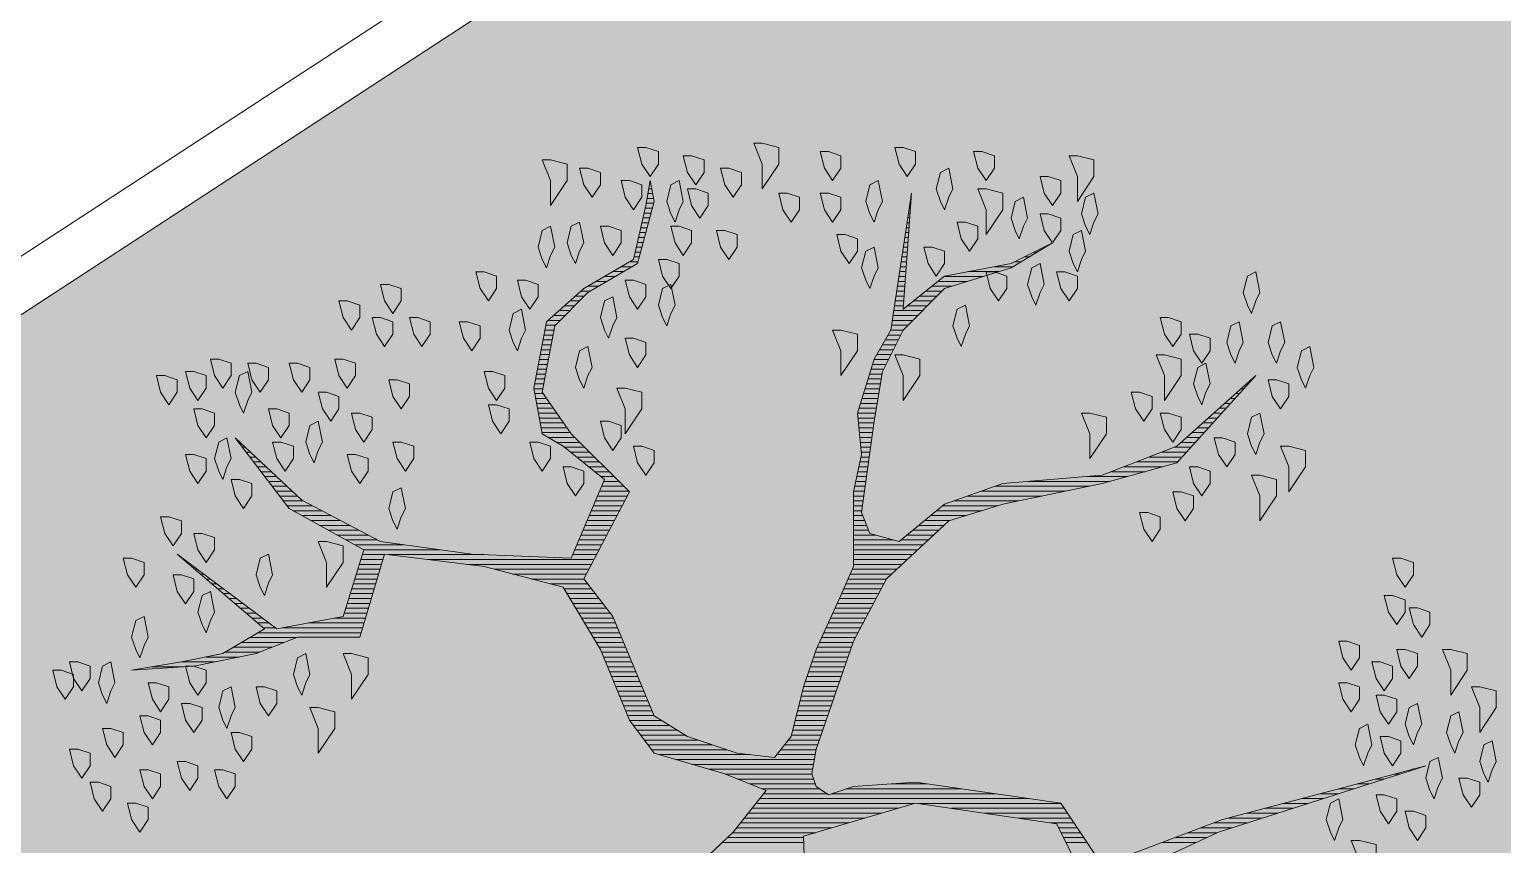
# Model space of a CAD drawing. Header units: metres. Extents: x 12093 to 20303, y 514 to 1412.
# Drawn here: x 19819.42 to 19823.945, y 678.136 to 680.639 of the extents above; entities that cross this region are included whole.
import ezdxf

# ---------------------------------------------------------------- set-up
doc = ezdxf.new("R2010")
doc.units = ezdxf.units.M
doc.layers.get('0').update_dxf_attribs({"lineweight": 13})
for name, color, linetype, lineweight in [('0-JARDI', 72, 'Continuous', 13), ('ARBOLES', 52, 'Continuous', 13), ('grass', 64, 'Continuous', 13), ('MANZANAS-ORIGINALES', 147, 'Continuous', 9), ('text.-piso', 35, 'Continuous', 5)]:
    doc.layers.add(name, color=color, linetype=linetype, lineweight=lineweight)

# ---------------------------------------------------------------- blocks, each defined once
blk = doc.blocks.new('*X7')
at = {"color": 0}
for p, q in [((16.8565, 16.58), (16.9159, 16.58)), ((16.8781, 16.59), (16.9423, 16.59)), ((16.8996, 16.6), (16.9686, 16.6)), ((17.1231, 16.6), (17.1663, 16.6)), ((17.1297, 16.59), (17.1713, 16.59)), ((17.1364, 16.58), (17.1763, 16.58)), ((17.6798, 16.58), (17.8501, 16.58)), ((17.7037, 16.6), (17.8712, 16.6)), ((17.7041, 16.59), (17.8606, 16.59)), ((16.764, 16.55), (16.8332, 16.55)), ((16.7953, 16.56), (16.8632, 16.56)), ((16.8265, 16.57), (16.8895, 16.57)), ((17.1431, 16.57), (17.1813, 16.57)), ((17.1497, 16.56), (17.1971, 16.56)), ((17.1564, 16.55), (17.2651, 16.55)), ((17.5785, 16.55), (17.8258, 16.55)), ((17.6123, 16.56), (17.8338, 16.56)), ((17.646, 16.57), (17.8418, 16.57)), ((16.6703, 16.52), (16.7201, 16.52)), ((16.7015, 16.53), (16.7578, 16.53)), ((16.7328, 16.54), (16.7955, 16.54)), ((17.163, 16.54), (17.3331, 16.54)), ((17.1697, 16.53), (17.401, 16.53)), ((17.1764, 16.52), (17.469, 16.52)), ((17.4773, 16.52), (17.8018, 16.52)), ((17.511, 16.53), (17.8098, 16.53)), ((17.5448, 16.54), (17.8178, 16.54)), ((16.5765, 16.49), (16.607, 16.49)), ((16.6078, 16.5), (16.6447, 16.5)), ((16.639, 16.51), (16.6824, 16.51)), ((17.2412, 16.51), (17.7938, 16.51)), ((17.3112, 16.5), (17.6466, 16.5)), ((17.3812, 16.49), (17.6166, 16.49)), ((17.6564, 16.5), (17.7858, 16.5)), ((17.6714, 16.49), (17.7899, 16.49)), ((16.4828, 16.46), (16.494, 16.46)), ((16.514, 16.47), (16.5317, 16.47)), ((16.5453, 16.48), (16.5693, 16.48)), ((17.4512, 16.48), (17.5245, 16.48)), ((17.6804, 16.48), (17.8149, 16.48)), ((17.6837, 16.47), (17.8399, 16.47)), ((17.687, 16.46), (17.8649, 16.46)), ((16.4515, 16.45), (16.4563, 16.45)), ((17.6822, 16.43), (17.9666, 16.43)), ((17.6839, 16.44), (17.9326, 16.44)), ((17.6855, 16.45), (17.8986, 16.45)), ((17.6757, 16.4), (17.7432, 16.4)), ((17.6789, 16.41), (17.7512, 16.41)), ((17.6805, 16.42), (17.7592, 16.42)), ((17.8145, 16.42), (18.0006, 16.42)), ((17.8617, 16.41), (18.0157, 16.41)), ((17.8916, 16.4), (18.0232, 16.4)), ((17.6653, 16.37), (17.7264, 16.37)), ((17.6687, 16.38), (17.7289, 16.38)), ((17.6722, 16.39), (17.7352, 16.39)), ((17.9216, 16.39), (18.0307, 16.39)), ((17.9473, 16.38), (18.0382, 16.38)), ((17.9633, 16.37), (18.0457, 16.37)), ((17.6549, 16.34), (17.7189, 16.34)), ((17.6584, 16.35), (17.7214, 16.35)), ((17.6618, 16.36), (17.7239, 16.36)), ((17.9793, 16.36), (18.0532, 16.36)), ((17.9953, 16.35), (18.0607, 16.35)), ((18.0106, 16.34), (18.0651, 16.34)), ((17.6445, 16.31), (17.7114, 16.31)), ((17.648, 16.32), (17.7139, 16.32)), ((17.6514, 16.33), (17.7164, 16.33)), ((18.0147, 16.33), (18.0692, 16.33)), ((18.0189, 16.32), (18.0733, 16.32)), ((18.0231, 16.31), (18.0774, 16.31)), ((17.6341, 16.28), (17.7038, 16.28)), ((17.6376, 16.29), (17.7064, 16.29)), ((17.6411, 16.3), (17.7089, 16.3)), ((18.0272, 16.3), (18.0816, 16.3)), ((18.0314, 16.29), (18.0857, 16.29)), ((18.0356, 16.28), (18.0898, 16.28)), ((17.6237, 16.25), (17.6938, 16.25)), ((17.6272, 16.26), (17.6971, 16.26)), ((17.6307, 16.27), (17.7005, 16.27)), ((18.0397, 16.27), (18.0939, 16.27)), ((18.0439, 16.26), (18.098, 16.26)), ((18.0481, 16.25), (18.1021, 16.25)), ((17.6134, 16.22), (17.6838, 16.22)), ((17.6168, 16.23), (17.6871, 16.23)), ((17.6203, 16.24), (17.6905, 16.24)), ((18.0522, 16.24), (18.1063, 16.24)), ((18.0564, 16.23), (18.1104, 16.23)), ((18.0606, 16.22), (18.1145, 16.22)), ((18.8615, 16.22), (18.9295, 16.22)), ((18.9115, 16.23), (18.9795, 16.23)), ((18.9759, 16.24), (19.0395, 16.24)), ((17.603, 16.19), (17.6719, 16.19)), ((17.6064, 16.2), (17.6766, 16.2)), ((17.6099, 16.21), (17.6805, 16.21)), ((18.0647, 16.21), (18.1186, 16.21)), ((18.0689, 16.2), (18.1236, 16.2)), ((18.0731, 16.19), (18.1296, 16.19)), ((18.7691, 16.19), (18.8563, 16.19)), ((18.7941, 16.2), (18.873, 16.2)), ((18.8191, 16.21), (18.8896, 16.21)), ((17.5874, 16.16), (17.6581, 16.16)), ((17.5928, 16.17), (17.6627, 16.17)), ((17.5981, 16.18), (17.6673, 16.18)), ((18.0772, 16.18), (18.1356, 16.18)), ((18.0814, 16.17), (18.1416, 16.17)), ((18.0856, 16.16), (18.1476, 16.16)), ((18.6084, 16.16), (18.7734, 16.16)), ((18.6114, 16.17), (18.823, 16.17)), ((18.7441, 16.18), (18.8396, 16.18)), ((18.7869, 16.16), (18.812, 16.16)), ((17.5714, 16.13), (17.6443, 16.13)), ((17.5768, 16.14), (17.6489, 16.14)), ((17.5821, 16.15), (17.6535, 16.15)), ((18.0897, 16.15), (18.1536, 16.15)), ((18.0939, 16.14), (18.1596, 16.14)), ((18.1004, 16.13), (18.1656, 16.13)), ((18.5994, 16.13), (18.6461, 16.13)), ((18.6024, 16.14), (18.6667, 16.14)), ((18.6054, 16.15), (18.7201, 16.15)), ((18.8002, 16.15), (18.8237, 16.15)), ((18.8135, 16.14), (18.8354, 16.14)), ((18.8269, 16.13), (18.847, 16.13)), ((17.5554, 16.1), (17.6304, 16.1)), ((17.5608, 16.11), (17.635, 16.11)), ((17.5661, 16.12), (17.6396, 16.12)), ((18.1082, 16.12), (18.1716, 16.12)), ((18.116, 16.11), (18.1776, 16.11)), ((18.1237, 16.1), (18.1836, 16.1)), ((18.5904, 16.1), (18.6367, 16.1)), ((18.5934, 16.11), (18.6398, 16.11)), ((18.5964, 16.12), (18.6429, 16.12)), ((18.8402, 16.12), (18.8587, 16.12)), ((18.8535, 16.11), (18.8704, 16.11)), ((18.8669, 16.1), (18.882, 16.1)), ((17.5394, 16.07), (17.6174, 16.07)), ((17.5448, 16.08), (17.6216, 16.08)), ((17.5501, 16.09), (17.6259, 16.09)), ((18.1315, 16.09), (18.1896, 16.09)), ((18.1393, 16.08), (18.1956, 16.08)), ((18.1471, 16.07), (18.2239, 16.07)), ((18.5814, 16.07), (18.6273, 16.07)), ((18.5844, 16.08), (18.6304, 16.08)), ((18.5874, 16.09), (18.6336, 16.09)), ((18.8802, 16.09), (18.8937, 16.09)), ((18.8935, 16.08), (18.9054, 16.08)), ((18.9069, 16.07), (18.917, 16.07)), ((17.5127, 16.04), (17.6045, 16.04)), ((17.5234, 16.05), (17.6088, 16.05)), ((17.5341, 16.06), (17.6131, 16.06)), ((18.1444, 16.04), (18.3379, 16.04)), ((18.1497, 16.05), (18.2999, 16.05)), ((18.1549, 16.06), (18.2619, 16.06)), ((18.5724, 16.04), (18.6179, 16.04)), ((18.5754, 16.05), (18.6211, 16.05)), ((18.5784, 16.06), (18.6242, 16.06)), ((18.9202, 16.06), (18.9287, 16.06)), ((18.9335, 16.05), (18.9404, 16.05)), ((18.9469, 16.04), (18.952, 16.04)), ((17.4806, 16.01), (17.6021, 16.01)), ((17.4913, 16.02), (17.6021, 16.02)), ((17.502, 16.03), (17.6021, 16.03)), ((18.1287, 16.01), (18.1773, 16.01)), ((18.1339, 16.02), (18.4746, 16.02)), ((18.1392, 16.03), (18.3946, 16.03)), ((18.3591, 16.01), (18.5546, 16.01)), ((18.5634, 16.01), (18.6086, 16.01)), ((18.5664, 16.02), (18.6117, 16.02)), ((18.5694, 16.03), (18.6148, 16.03)), ((18.9602, 16.03), (18.9637, 16.03)), ((18.9735, 16.02), (18.9754, 16.02)), ((18.9869, 16.01), (18.987, 16.01)), ((17.4484, 15.98), (17.5044, 15.98)), ((17.4591, 15.99), (17.6021, 15.99)), ((17.4698, 16), (17.6021, 16)), ((17.5206, 15.98), (17.6021, 15.98)), ((18.113, 15.98), (18.1646, 15.98)), ((18.1182, 15.99), (18.1688, 15.99)), ((18.1235, 16), (18.173, 16)), ((18.4501, 16), (18.6064, 16)), ((18.5234, 15.99), (18.6244, 15.99)), ((18.5781, 15.98), (18.6424, 15.98)), ((17.4163, 15.95), (17.4677, 15.95)), ((17.427, 15.96), (17.4799, 15.96)), ((17.4377, 15.97), (17.4922, 15.97)), ((17.5556, 15.97), (17.6021, 15.97)), ((17.5707, 15.96), (17.6021, 15.96)), ((17.5747, 15.95), (17.6021, 15.95)), ((18.0973, 15.95), (18.152, 15.95)), ((18.1025, 15.96), (18.1562, 15.96)), ((18.1077, 15.97), (18.1604, 15.97)), ((18.5971, 15.97), (18.6604, 15.97)), ((18.6161, 15.96), (18.6784, 15.96)), ((18.6351, 15.95), (18.6964, 15.95)), ((17.3386, 15.92), (17.431, 15.92)), ((17.3711, 15.93), (17.4433, 15.93)), ((17.4036, 15.94), (17.4555, 15.94)), ((17.5787, 15.94), (17.6021, 15.94)), ((17.5827, 15.93), (17.6021, 15.93)), ((17.5846, 15.92), (17.6021, 15.92)), ((18.0816, 15.92), (18.1394, 15.92)), ((18.0868, 15.93), (18.1436, 15.93)), ((18.092, 15.94), (18.1478, 15.94)), ((18.6541, 15.94), (18.7144, 15.94)), ((18.6731, 15.93), (18.7324, 15.93)), ((18.6921, 15.92), (18.7504, 15.92)), ((17.2149, 15.89), (17.3677, 15.89)), ((17.2629, 15.9), (17.3957, 15.9)), ((17.3061, 15.91), (17.4188, 15.91)), ((17.5805, 15.89), (17.6021, 15.89)), ((17.5819, 15.9), (17.6021, 15.9)), ((17.5832, 15.91), (17.6021, 15.91)), ((18.0658, 15.89), (18.1267, 15.89)), ((18.0711, 15.9), (18.1309, 15.9)), ((18.0763, 15.91), (18.1351, 15.91)), ((18.7111, 15.91), (18.7628, 15.91)), ((18.7301, 15.9), (18.7704, 15.9)), ((18.7421, 15.89), (18.7781, 15.89)), ((17.0761, 15.86), (17.2435, 15.86)), ((17.1189, 15.87), (17.3117, 15.87)), ((17.1669, 15.88), (17.3397, 15.88)), ((17.5764, 15.86), (17.5974, 15.86)), ((17.5778, 15.87), (17.5996, 15.87)), ((17.5791, 15.88), (17.6018, 15.88)), ((18.0627, 15.88), (18.1225, 15.88)), ((18.0727, 15.87), (18.1183, 15.87)), ((18.0827, 15.86), (18.1141, 15.86)), ((18.7528, 15.88), (18.7857, 15.88)), ((18.7634, 15.87), (18.7934, 15.87)), ((18.7741, 15.86), (18.801, 15.86)), ((16.9681, 15.83), (17.0472, 15.83)), ((17.0041, 15.84), (17.0729, 15.84)), ((17.0401, 15.85), (17.1235, 15.85)), ((17.5723, 15.83), (17.5907, 15.83)), ((17.5737, 15.84), (17.5929, 15.84)), ((17.575, 15.85), (17.5951, 15.85)), ((18.0927, 15.85), (18.1197, 15.85)), ((18.1027, 15.84), (18.1322, 15.84)), ((18.1127, 15.83), (18.1447, 15.83)), ((18.7848, 15.85), (18.8087, 15.85)), ((18.7954, 15.84), (18.8163, 15.84)), ((18.8061, 15.83), (18.824, 15.83)), ((16.919, 15.8), (16.9701, 15.8)), ((16.9281, 15.81), (16.9958, 15.81)), ((16.9371, 15.82), (17.0215, 15.82)), ((17.5682, 15.8), (17.5856, 15.8)), ((17.5696, 15.81), (17.5863, 15.81)), ((17.5709, 15.82), (17.5885, 15.82)), ((18.1227, 15.82), (18.1572, 15.82)), ((18.1327, 15.81), (18.1697, 15.81)), ((18.1427, 15.8), (18.1822, 15.8)), ((18.8168, 15.82), (18.8316, 15.82)), ((18.8274, 15.81), (18.8393, 15.81)), ((18.8381, 15.8), (18.8469, 15.8)), ((16.8919, 15.77), (16.9189, 15.77)), ((16.9009, 15.78), (16.9301, 15.78)), ((16.91, 15.79), (16.9444, 15.79)), ((17.5641, 15.77), (17.5886, 15.77)), ((17.5655, 15.78), (17.5876, 15.78)), ((17.5669, 15.79), (17.5866, 15.79)), ((18.1527, 15.79), (18.1947, 15.79)), ((18.1627, 15.78), (18.2105, 15.78)), ((18.1727, 15.77), (18.2271, 15.77)), ((18.8488, 15.79), (18.8545, 15.79)), ((18.8594, 15.78), (18.8622, 15.78)), ((16.8648, 15.74), (16.8853, 15.74)), ((16.8738, 15.75), (16.8965, 15.75)), ((16.8829, 15.76), (16.9077, 15.76)), ((17.56, 15.74), (17.5916, 15.74)), ((17.5614, 15.75), (17.5906, 15.75)), ((17.5628, 15.76), (17.5896, 15.76)), ((18.182, 15.76), (18.2403, 15.76)), ((18.189, 15.75), (18.2422, 15.75)), ((18.196, 15.74), (18.244, 15.74)), ((16.8376, 15.71), (16.8518, 15.71)), ((16.8467, 15.72), (16.863, 15.72)), ((16.8557, 15.73), (16.8742, 15.73)), ((17.5551, 15.71), (17.5906, 15.71)), ((17.5568, 15.72), (17.5936, 15.72)), ((17.5585, 15.73), (17.5926, 15.73)), ((18.203, 15.73), (18.2458, 15.73)), ((18.21, 15.72), (18.2476, 15.72)), ((18.217, 15.71), (18.2494, 15.71)), ((16.8105, 15.68), (16.8183, 15.68)), ((16.8195, 15.69), (16.8295, 15.69)), ((16.8286, 15.7), (16.8406, 15.7)), ((17.5501, 15.68), (17.5814, 15.68)), ((17.5518, 15.69), (17.5844, 15.69)), ((17.5535, 15.7), (17.5875, 15.7)), ((18.224, 15.7), (18.2512, 15.7)), ((18.231, 15.69), (18.2531, 15.69)), ((18.238, 15.68), (18.2549, 15.68)), ((16.7833, 15.65), (16.7848, 15.65)), ((16.7924, 15.66), (16.7959, 15.66)), ((16.8014, 15.67), (16.8071, 15.67)), ((17.5451, 15.65), (17.5721, 15.65)), ((17.5468, 15.66), (17.5752, 15.66)), ((17.5485, 15.67), (17.5783, 15.67)), ((18.2348, 15.65), (18.2534, 15.65)), ((18.2367, 15.66), (18.2553, 15.66)), ((18.2385, 15.67), (18.2567, 15.67)), ((17.5352, 15.62), (17.5629, 15.62)), ((17.5402, 15.63), (17.566, 15.63)), ((17.5435, 15.64), (17.5691, 15.64)), ((18.2292, 15.62), (18.2478, 15.62)), ((18.231, 15.63), (18.2497, 15.63)), ((18.2329, 15.64), (18.2515, 15.64)), ((17.5202, 15.59), (17.5486, 15.59)), ((17.5252, 15.6), (17.5543, 15.6)), ((17.5302, 15.61), (17.5598, 15.61)), ((18.2235, 15.59), (18.2422, 15.59)), ((18.2254, 15.6), (18.244, 15.6)), ((18.2273, 15.61), (18.2459, 15.61)), ((17.5052, 15.56), (17.5315, 15.56)), ((17.5102, 15.57), (17.5372, 15.57)), ((17.5152, 15.58), (17.5429, 15.58)), ((18.2179, 15.56), (18.2365, 15.56)), ((18.2198, 15.57), (18.2384, 15.57)), ((18.2217, 15.58), (18.2403, 15.58)), ((17.4803, 15.53), (17.5226, 15.53)), ((17.4903, 15.54), (17.5241, 15.54)), ((17.5002, 15.55), (17.5257, 15.55)), ((18.2032, 15.53), (18.2284, 15.53)), ((18.2132, 15.54), (18.2328, 15.54)), ((18.216, 15.55), (18.2347, 15.55)), ((17.4503, 15.5), (17.4911, 15.5)), ((17.4603, 15.51), (17.5196, 15.51)), ((17.4703, 15.52), (17.5211, 15.52)), ((17.4996, 15.5), (17.5181, 15.5)), ((18.1732, 15.5), (18.1946, 15.5)), ((18.1832, 15.51), (18.2059, 15.51)), ((18.1932, 15.52), (18.2171, 15.52)), ((17.4203, 15.47), (17.4536, 15.47)), ((17.4303, 15.48), (17.4661, 15.48)), ((17.4403, 15.49), (17.4786, 15.49)), ((17.4974, 15.47), (17.5135, 15.47)), ((17.4981, 15.48), (17.515, 15.48)), ((17.4988, 15.49), (17.5165, 15.49)), ((18.1409, 15.47), (18.1609, 15.47)), ((18.1532, 15.48), (18.1721, 15.48)), ((18.1632, 15.49), (18.1834, 15.49)), ((17.336, 15.44), (17.4161, 15.44)), ((17.368, 15.45), (17.4286, 15.45)), ((17.4, 15.46), (17.4411, 15.46)), ((17.4953, 15.44), (17.509, 15.44)), ((17.496, 15.45), (17.5105, 15.45)), ((17.4967, 15.46), (17.512, 15.46)), ((18.0895, 15.44), (18.1126, 15.44)), ((18.1066, 15.45), (18.1297, 15.45)), ((18.1238, 15.46), (18.1468, 15.46)), ((17.2587, 15.41), (17.2717, 15.41)), ((17.2754, 15.42), (17.3128, 15.42)), ((17.304, 15.43), (17.3661, 15.43)), ((17.4931, 15.41), (17.5044, 15.41)), ((17.4938, 15.42), (17.5059, 15.42)), ((17.4946, 15.43), (17.5074, 15.43)), ((18.0433, 15.41), (18.0611, 15.41)), ((18.0552, 15.42), (18.0783, 15.42)), ((18.0723, 15.43), (18.0954, 15.43)), ((17.2087, 15.38), (17.2117, 15.38)), ((17.2254, 15.39), (17.2317, 15.39)), ((17.242, 15.4), (17.2517, 15.4)), ((17.491, 15.38), (17.4999, 15.38)), ((17.4917, 15.39), (17.5014, 15.39)), ((17.4924, 15.4), (17.5029, 15.4)), ((18.0353, 15.38), (18.047, 15.38)), ((18.038, 15.39), (18.0493, 15.39)), ((18.0407, 15.4), (18.0516, 15.4)), ((17.4888, 15.35), (17.4953, 15.35)), ((17.4896, 15.36), (17.4968, 15.36)), ((17.4903, 15.37), (17.4984, 15.37)), ((18.0273, 15.35), (18.0401, 15.35)), ((18.03, 15.36), (18.0424, 15.36)), ((18.0327, 15.37), (18.0447, 15.37)), ((17.4867, 15.32), (17.4908, 15.32)), ((17.4874, 15.33), (17.4923, 15.33)), ((17.4881, 15.34), (17.4938, 15.34)), ((18.0193, 15.32), (18.0332, 15.32)), ((18.022, 15.33), (18.0355, 15.33)), ((18.0247, 15.34), (18.0378, 15.34)), ((17.4846, 15.29), (17.4862, 15.29)), ((17.4853, 15.3), (17.4877, 15.3)), ((17.486, 15.31), (17.4893, 15.31)), ((18.0113, 15.29), (18.0265, 15.29)), ((18.014, 15.3), (18.0286, 15.3)), ((18.0167, 15.31), (18.0309, 15.31)), ((17.4831, 15.27), (17.4832, 15.27)), ((17.4838, 15.28), (17.4847, 15.28)), ((18.0115, 15.28), (18.0249, 15.28)), ((18.0135, 15.27), (18.0232, 15.27)), ((18.0155, 15.26), (18.0215, 15.26)), ((18.0175, 15.25), (18.0199, 15.25))]:
    blk.add_line(p, q, dxfattribs=at)
blk = doc.blocks.new('ARBUSTO6')
at = {"layer": 'ARBOLES', "color": 7}
for points in [[(-0.0473, 0.3354), (-0.0388, 0.0803), (-0.2684, 0.0122), (-0.5575, 0.0548), (-0.6256, 0.1908)], [(-0.6511, 0.1823), (-0.8892, 0.0718), (-1.3144, -0.0643), (-0.8977, 0.0463), (-0.6511, 0.1398), (-0.566, 0.0122), (-0.2684, -0.0303), (-0.1408, -0.0218), (-0.0898, -0.0048), (-0.0643, -0.0218), (-0.0558, -0.0473), (-0.0643, -0.0983), (-0.1408, -0.3194), (-0.2089, -0.447), (-0.3364, -0.566), (-0.447, -0.6001), (-0.6511, -0.6426), (-0.8041, -0.6851), (-0.9657, -0.8637), (-0.8041, -0.7191), (-0.6511, -0.6596), (-0.447, -0.6426), (-0.3279, -0.6001), (-0.2344, -0.5235), (-0.1748, -0.5405), (-0.1578, -0.583), (-0.1833, -0.7701), (-0.2004, -0.8722), (-0.2429, -0.9572), (-0.3279, -1.0423), (-0.464, -1.0848), (-0.549, -1.1358), (-0.464, -1.0933), (-0.3279, -1.0678), (-0.2429, -0.9997), (-0.2599, -1.2379), (-0.2174, -0.9572), (-0.1833, -0.8977), (-0.1493, -0.7871), (-0.1578, -0.7021), (-0.1408, -0.6256), (-0.1408, -0.5405), (-0.1408, -0.4725), (-0.1153, -0.413), (-0.0643, -0.3024), (-0.0388, -0.2259), (-0.0133, -0.1238), (0.0207, -0.0813), (0.0973, -0.0898), (0.1993, -0.1238), (0.2674, -0.1663), (0.3524, -0.3704), (0.4119, -0.447), (0.3184, -0.6256), (0.4374, -0.7446), (0.497, -0.8297), (0.4715, -0.9657), (0.4034, -1.0338), (0.3014, -1.0933), (0.2674, -1.2209), (0.2759, -1.2634), (0.2844, -1.2123), (0.3099, -1.1018), (0.4119, -1.0423), (0.4885, -0.9742), (0.514, -0.8382), (0.497, -0.7446), (0.4544, -0.7191), (0.3694, -0.6511), (0.4374, -0.4895), (0.6415, -0.498), (0.8286, -0.5235), (0.9902, -0.6086), (1.1263, -0.7361), (1.0157, -0.5915), (0.8626, -0.5065), (0.9052, -0.3704), (1.0412, -0.3449), (1.2453, -0.498), (1.0667, -0.3449), (1.1518, -0.2939), (1.2368, -0.2769), (1.3389, -0.2599), (1.2113, -0.2684), (1.0837, -0.2939), (0.9987, -0.3279), (0.8711, -0.3279), (0.8201, -0.498), (0.616, -0.4725), (0.4544, -0.43), (0.3779, -0.3024), (0.3184, -0.1578), (0.2674, -0.0898), (0.1228, -0.0473), (0.0378, -0.0133), (0.1058, 0.0718), (0.2674, 0.2248)]]:
    blk.add_lwpolyline(points, dxfattribs=at)
at = {"layer": 'ARBOLES'}
for points in [[(-1.1783, 0.0888), (-1.2123, 0.0973), (-1.2123, 0.1313), (-1.1783, 0.1823), (-1.1783, 0.1313), (-1.1613, 0.0888)], [(-1.2889, 0.0292), (-1.3144, 0.0378), (-1.3144, 0.0633), (-1.2974, 0.0888), (-1.2804, 0.0633), (-1.2718, 0.0292)], [(-1.1358, 0.0633), (-1.1443, 0.0463), (-1.1358, 0.0037), (-1.1188, 0.0122), (-1.1103, 0.0463), (-1.1188, 0.0718), (-1.1273, 0.0888)], [(1.3304, 0.0122), (1.3048, 0.0207), (1.3048, 0.0463), (1.3218, 0.0718), (1.3389, 0.0463), (1.3474, 0.0122)], [(-1.2293, -0.0048), (-1.2548, 0.0037), (-1.2548, 0.0292), (-1.2378, 0.0548), (-1.2208, 0.0292), (-1.2123, -0.0048)], [(-1.3994, -0.0388), (-1.4249, -0.0303), (-1.4249, -0.0048), (-1.4079, 0.0207), (-1.3909, -0.0048), (-1.3824, -0.0388)], [(-1.3399, -0.0218), (-1.3484, -0.0388), (-1.3399, -0.0813), (-1.3229, -0.0728), (-1.3144, -0.0388), (-1.3229, -0.0133), (-1.3314, 0.0037)], [(1.1518, -0.0558), (1.1263, -0.0473), (1.1263, -0.0218), (1.1433, 0.0037), (1.1603, -0.0218), (1.1688, -0.0558)], [(1.3048, -0.0558), (1.2793, -0.0473), (1.2793, -0.0218), (1.2963, 0.0037), (1.3133, -0.0218), (1.3218, -0.0558)], [(1.4069, -0.0303), (1.3814, -0.0218), (1.3814, 0.0037), (1.3984, 0.0292), (1.4154, 0.0037), (1.4239, -0.0303)], [(1.2283, -0.0728), (1.2028, -0.0643), (1.2028, -0.0388), (1.2198, -0.0133), (1.2368, -0.0388), (1.2453, -0.0728)], [(-1.4504, -0.0558), (-1.4589, -0.0728), (-1.4504, -0.1153), (-1.4334, -0.1068), (-1.4249, -0.0728), (-1.4334, -0.0473), (-1.4419, -0.0303)], [(1.4494, -0.0983), (1.4239, -0.0898), (1.4239, -0.0643), (1.4409, -0.0388), (1.4579, -0.0643), (1.4664, -0.0983)], [(-1.3824, -0.1153), (-1.3909, -0.1323), (-1.3824, -0.1748), (-1.3654, -0.1663), (-1.3569, -0.1323), (-1.3654, -0.1068), (-1.3739, -0.0898)], [(-1.2378, -0.1238), (-1.2633, -0.1153), (-1.2633, -0.0898), (-1.2463, -0.0643), (-1.2293, -0.0898), (-1.2208, -0.1238)], [(-1.1953, -0.0898), (-1.2038, -0.1068), (-1.1953, -0.1493), (-1.1783, -0.1408), (-1.1698, -0.1068), (-1.1783, -0.0813), (-1.1868, -0.0643)], [(0.9562, -0.1834), (0.9222, -0.1748), (0.9222, -0.1408), (0.9562, -0.0898), (0.9562, -0.1408), (0.9732, -0.1834)], [(1.1178, -0.1323), (1.0922, -0.1238), (1.0922, -0.0983), (1.1092, -0.0728), (1.1263, -0.0983), (1.1348, -0.1323)], [(1.3814, -0.1408), (1.3559, -0.1323), (1.3559, -0.1068), (1.3729, -0.0813), (1.3899, -0.1068), (1.3984, -0.1408)], [(-1.2974, -0.1323), (-1.3059, -0.1493), (-1.2974, -0.1919), (-1.2804, -0.1834), (-1.2718, -0.1493), (-1.2804, -0.1238), (-1.2889, -0.1068)], [(1.3048, -0.1663), (1.2793, -0.1578), (1.2793, -0.1323), (1.2963, -0.1068), (1.3133, -0.1323), (1.3218, -0.1663)], [(-1.4249, -0.2259), (-1.4589, -0.2174), (-1.4589, -0.1834), (-1.4249, -0.1323), (-1.4249, -0.1834), (-1.4079, -0.2259)], [(-1.2293, -0.2089), (-1.2548, -0.2004), (-1.2548, -0.1748), (-1.2378, -0.1493), (-1.2208, -0.1748), (-1.2123, -0.2089)], [(1.1348, -0.1663), (1.1263, -0.1834), (1.1348, -0.2259), (1.1518, -0.2174), (1.1603, -0.1834), (1.1518, -0.1578), (1.1433, -0.1408)], [(1.2198, -0.1919), (1.1943, -0.1834), (1.1943, -0.1578), (1.2113, -0.1323), (1.2283, -0.1578), (1.2368, -0.1919)], [(-1.1528, -0.2344), (-1.1783, -0.2259), (-1.1783, -0.2004), (-1.1613, -0.1748), (-1.1443, -0.2004), (-1.1358, -0.2344)], [(1.0667, -0.2259), (1.0412, -0.2174), (1.0412, -0.1919), (1.0582, -0.1663), (1.0752, -0.1919), (1.0837, -0.2259)], [(1.2878, -0.2344), (1.2623, -0.2259), (1.2623, -0.2004), (1.2793, -0.1748), (1.2963, -0.2004), (1.3048, -0.2344)], [(-1.3654, -0.3024), (-1.3994, -0.2939), (-1.3994, -0.2599), (-1.3654, -0.2089), (-1.3654, -0.2599), (-1.3484, -0.3024)], [(0.8881, -0.2939), (0.8541, -0.2854), (0.8541, -0.2514), (0.8881, -0.2004), (0.8881, -0.2514), (0.9052, -0.2939)], [(0.9817, -0.2344), (0.9732, -0.2514), (0.9817, -0.2939), (0.9987, -0.2854), (1.0072, -0.2514), (0.9987, -0.2259), (0.9902, -0.2089)], [(1.2113, -0.2684), (1.1858, -0.2599), (1.1858, -0.2344), (1.2028, -0.2089), (1.2198, -0.2344), (1.2283, -0.2684)], [(1.3814, -0.2174), (1.3729, -0.2344), (1.3814, -0.2769), (1.3984, -0.2684), (1.4069, -0.2344), (1.3984, -0.2089), (1.3899, -0.1919)], [(1.4834, -0.2599), (1.4579, -0.2514), (1.4579, -0.2259), (1.4749, -0.2004), (1.4919, -0.2259), (1.5004, -0.2599)], [(-1.2208, -0.2769), (-1.2463, -0.2684), (-1.2463, -0.2429), (-1.2293, -0.2174), (-1.2123, -0.2429), (-1.2038, -0.2769)], [(1.4494, -0.2769), (1.4239, -0.2684), (1.4239, -0.2429), (1.4409, -0.2174), (1.4579, -0.2429), (1.4664, -0.2769)], [(-1.2718, -0.3024), (-1.2974, -0.2939), (-1.2974, -0.2684), (-1.2804, -0.2429), (-1.2633, -0.2684), (-1.2548, -0.3024)], [(-1.1528, -0.3194), (-1.1783, -0.3109), (-1.1783, -0.2854), (-1.1613, -0.2599), (-1.1443, -0.2854), (-1.1358, -0.3194)], [(1.3133, -0.3109), (1.3048, -0.3279), (1.3133, -0.3704), (1.3304, -0.3619), (1.3389, -0.3279), (1.3304, -0.3024), (1.3218, -0.2854)], [(-1.2974, -0.3875), (-1.3229, -0.3789), (-1.3229, -0.3534), (-1.3059, -0.3279), (-1.2889, -0.3534), (-1.2804, -0.3875)], [(-1.2463, -0.413), (-1.2718, -0.4045), (-1.2718, -0.3789), (-1.2548, -0.3534), (-1.2378, -0.3789), (-1.2293, -0.413)], [(1.1773, -0.3619), (1.1688, -0.3789), (1.1773, -0.4215), (1.1943, -0.413), (1.2028, -0.3789), (1.1943, -0.3534), (1.1858, -0.3364)], [(1.0582, -0.4385), (1.0497, -0.4555), (1.0582, -0.498), (1.0752, -0.4895), (1.0837, -0.4555), (1.0752, -0.43), (1.0667, -0.413)], [(1.2368, -0.4555), (1.2113, -0.447), (1.2113, -0.4215), (1.2283, -0.396), (1.2453, -0.4215), (1.2538, -0.4555)], [(-1.2633, -0.4895), (-1.2889, -0.481), (-1.2889, -0.4555), (-1.2718, -0.43), (-1.2548, -0.4555), (-1.2463, -0.4895)], [(0.9392, -0.5235), (0.9052, -0.515), (0.9052, -0.481), (0.9392, -0.43), (0.9392, -0.481), (0.9562, -0.5235)], [(1.3389, -0.4895), (1.3133, -0.481), (1.3133, -0.4555), (1.3304, -0.43), (1.3474, -0.4555), (1.3559, -0.4895)], [(1.1943, -0.5405), (1.1688, -0.532), (1.1688, -0.5065), (1.1858, -0.481), (1.2028, -0.5065), (1.2113, -0.5405)], [(-0.7446, -0.583), (-0.7701, -0.5745), (-0.7701, -0.549), (-0.7531, -0.5235), (-0.7361, -0.549), (-0.7276, -0.583)], [(1.2623, -0.5745), (1.2368, -0.566), (1.2368, -0.5405), (1.2538, -0.515), (1.2708, -0.5405), (1.2793, -0.5745)], [(-0.9742, -0.6596), (-1.0082, -0.6511), (-1.0082, -0.6171), (-0.9742, -0.566), (-0.9742, -0.6171), (-0.9572, -0.6596)], [(-0.8126, -0.6256), (-0.8381, -0.6171), (-0.8381, -0.5915), (-0.8211, -0.566), (-0.8041, -0.5915), (-0.7956, -0.6256)], [(0.7861, -0.5745), (0.7776, -0.5915), (0.7861, -0.6341), (0.8031, -0.6256), (0.8116, -0.5915), (0.8031, -0.566), (0.7946, -0.549)], [(1.1178, -0.6511), (1.0922, -0.6426), (1.0922, -0.6171), (1.1092, -0.5915), (1.1263, -0.6171), (1.1348, -0.6511)], [(-1.0337, -0.7191), (-1.0678, -0.7106), (-1.0678, -0.6766), (-1.0337, -0.6256), (-1.0337, -0.6766), (-1.0167, -0.7191)], [(-0.8467, -0.6766), (-0.8722, -0.6681), (-0.8722, -0.6426), (-0.8552, -0.6171), (-0.8381, -0.6426), (-0.8296, -0.6766)], [(0.4374, -0.6766), (0.4119, -0.6681), (0.4119, -0.6426), (0.4289, -0.6171), (0.4459, -0.6426), (0.4544, -0.6766)], [(0.2929, -0.7191), (0.2674, -0.7106), (0.2674, -0.6851), (0.2844, -0.6596), (0.3014, -0.6851), (0.3099, -0.7191)], [(0.8796, -0.7021), (0.8541, -0.6936), (0.8541, -0.6681), (0.8711, -0.6426), (0.8881, -0.6681), (0.8967, -0.7021)], [(1.1433, -0.6766), (1.1348, -0.6936), (1.1433, -0.7361), (1.1603, -0.7276), (1.1688, -0.6936), (1.1603, -0.6681), (1.1518, -0.6511)], [(1.2113, -0.7021), (1.1858, -0.6936), (1.1858, -0.6681), (1.2028, -0.6426), (1.2198, -0.6681), (1.2283, -0.7021)], [(-0.8977, -0.7361), (-0.9232, -0.7276), (-0.9232, -0.7021), (-0.9062, -0.6766), (-0.8892, -0.7021), (-0.8807, -0.7361)], [(-0.6256, -0.7871), (-0.6596, -0.7786), (-0.6596, -0.7446), (-0.6256, -0.6936), (-0.6256, -0.7446), (-0.6085, -0.7871)], [(0.5055, -0.7276), (0.48, -0.7191), (0.48, -0.6936), (0.497, -0.6681), (0.514, -0.6936), (0.5225, -0.7276)], [(0.7861, -0.7276), (0.7606, -0.7191), (0.7606, -0.6936), (0.7776, -0.6681), (0.7946, -0.6936), (0.8031, -0.7276)], [(0.9562, -0.7106), (0.9477, -0.7276), (0.9562, -0.7701), (0.9732, -0.7616), (0.9817, -0.7276), (0.9732, -0.7021), (0.9647, -0.6851)], [(1.0327, -0.7276), (1.0072, -0.7191), (1.0072, -0.6936), (1.0242, -0.6681), (1.0412, -0.6936), (1.0497, -0.7276)], [(-0.9742, -0.7276), (-0.9827, -0.7446), (-0.9742, -0.7871), (-0.9572, -0.7786), (-0.9487, -0.7446), (-0.9572, -0.7191), (-0.9657, -0.7021)], [(0.3609, -0.7701), (0.3354, -0.7616), (0.3354, -0.7361), (0.3524, -0.7106), (0.3694, -0.7361), (0.3779, -0.7701)], [(-0.7871, -0.7871), (-0.8126, -0.7786), (-0.8126, -0.7531), (-0.7956, -0.7276), (-0.7786, -0.7531), (-0.7701, -0.7871)], [(0.3269, -0.8382), (0.2929, -0.8297), (0.2929, -0.7956), (0.3269, -0.7446), (0.3269, -0.7956), (0.3439, -0.8382)], [(0.5905, -0.8042), (0.565, -0.7956), (0.565, -0.7701), (0.582, -0.7446), (0.599, -0.7701), (0.6075, -0.8042)], [(0.8711, -0.7871), (0.8456, -0.7786), (0.8456, -0.7531), (0.8626, -0.7276), (0.8796, -0.7531), (0.8881, -0.7871)], [(1.0412, -0.7956), (1.0157, -0.7871), (1.0157, -0.7616), (1.0327, -0.7361), (1.0497, -0.7616), (1.0582, -0.7956)], [(1.1943, -0.7956), (1.1688, -0.7871), (1.1688, -0.7616), (1.1858, -0.7361), (1.2028, -0.7616), (1.2113, -0.7956)], [(-0.7276, -0.8297), (-0.7531, -0.8212), (-0.7531, -0.7956), (-0.7361, -0.7701), (-0.7191, -0.7956), (-0.7106, -0.8297)], [(0.9392, -0.8297), (0.9137, -0.8212), (0.9137, -0.7956), (0.9307, -0.7701), (0.9477, -0.7956), (0.9562, -0.8297)], [(-1.0082, -0.8552), (-1.0337, -0.8467), (-1.0337, -0.8212), (-1.0167, -0.7956), (-0.9997, -0.8212), (-0.9912, -0.8552)], [(-0.8637, -0.8297), (-0.8722, -0.8467), (-0.8637, -0.8892), (-0.8467, -0.8807), (-0.8381, -0.8467), (-0.8467, -0.8212), (-0.8552, -0.8042)], [(-0.7786, -0.9062), (-0.8126, -0.8977), (-0.8126, -0.8637), (-0.7786, -0.8127), (-0.7786, -0.8637), (-0.7616, -0.9062)], [(-0.2429, -0.9062), (-0.2769, -0.8977), (-0.2769, -0.8637), (-0.2429, -0.8127), (-0.2429, -0.8637), (-0.2259, -0.9062)], [(0.599, -0.8722), (0.5735, -0.8637), (0.5735, -0.8382), (0.5905, -0.8127), (0.6075, -0.8382), (0.616, -0.8722)], [(0.7946, -0.8552), (0.7691, -0.8467), (0.7691, -0.8212), (0.7861, -0.7956), (0.8031, -0.8212), (0.8116, -0.8552)], [(1.1007, -0.8127), (1.0922, -0.8297), (1.1007, -0.8722), (1.1178, -0.8637), (1.1263, -0.8297), (1.1178, -0.8042), (1.1092, -0.7871)], [(1.2113, -0.8722), (1.1858, -0.8637), (1.1858, -0.8382), (1.2028, -0.8127), (1.2198, -0.8382), (1.2283, -0.8722)], [(1.2708, -0.8637), (1.2453, -0.8552), (1.2453, -0.8297), (1.2623, -0.8042), (1.2793, -0.8297), (1.2878, -0.8637)], [(-1.0763, -0.8637), (-1.0848, -0.8807), (-1.0763, -0.9232), (-1.0593, -0.9147), (-1.0507, -0.8807), (-1.0593, -0.8552), (-1.0678, -0.8382)], [(0.4034, -0.8637), (0.3949, -0.8807), (0.4034, -0.9232), (0.4204, -0.9147), (0.4289, -0.8807), (0.4204, -0.8552), (0.4119, -0.8382)], [(0.9052, -0.8977), (0.8796, -0.8892), (0.8796, -0.8637), (0.8967, -0.8382), (0.9137, -0.8637), (0.9222, -0.8977)], [(0.9987, -0.8892), (0.9732, -0.8807), (0.9732, -0.8552), (0.9902, -0.8297), (1.0072, -0.8552), (1.0157, -0.8892)], [(1.0837, -0.8892), (1.0582, -0.8807), (1.0582, -0.8552), (1.0752, -0.8297), (1.0922, -0.8552), (1.1007, -0.8892)], [(1.1603, -0.8977), (1.1348, -0.8892), (1.1348, -0.8637), (1.1518, -0.8382), (1.1688, -0.8637), (1.1773, -0.8977)], [(-0.1153, -0.9572), (-0.1493, -0.9487), (-0.1493, -0.9147), (-0.1153, -0.8637), (-0.1153, -0.9147), (-0.0983, -0.9572)], [(-1.0167, -0.9147), (-1.0252, -0.9317), (-1.0167, -0.9742), (-0.9997, -0.9657), (-0.9912, -0.9317), (-0.9997, -0.9062), (-1.0082, -0.8892)], [(-0.9317, -0.9147), (-0.9402, -0.9317), (-0.9317, -0.9742), (-0.9147, -0.9657), (-0.9062, -0.9317), (-0.9147, -0.9062), (-0.9232, -0.8892)], [(-0.8467, -0.9487), (-0.8722, -0.9402), (-0.8722, -0.9147), (-0.8552, -0.8892), (-0.8381, -0.9147), (-0.8296, -0.9487)], [(0.3099, -0.9402), (0.2844, -0.9317), (0.2844, -0.9062), (0.3014, -0.8807), (0.3184, -0.9062), (0.3269, -0.9402)], [(-0.7871, -0.9827), (-0.8126, -0.9742), (-0.8126, -0.9487), (-0.7956, -0.9232), (-0.7786, -0.9487), (-0.7701, -0.9827)], [(-0.3704, -0.9487), (-0.3789, -0.9657), (-0.3704, -1.0082), (-0.3534, -0.9997), (-0.3449, -0.9657), (-0.3534, -0.9402), (-0.3619, -0.9232)], [(0.5395, -0.9402), (0.531, -0.9572), (0.5395, -0.9997), (0.5565, -0.9912), (0.565, -0.9572), (0.5565, -0.9317), (0.548, -0.9147)], [(0.65, -0.9742), (0.6245, -0.9657), (0.6245, -0.9402), (0.6415, -0.9147), (0.6585, -0.9402), (0.667, -0.9742)], [(0.7521, -0.9827), (0.7266, -0.9742), (0.7266, -0.9487), (0.7436, -0.9232), (0.7606, -0.9487), (0.7691, -0.9827)], [(0.8286, -0.9827), (0.8031, -0.9742), (0.8031, -0.9487), (0.8201, -0.9232), (0.8371, -0.9487), (0.8456, -0.9827)], [(0.2333, -0.9912), (0.2248, -1.0082), (0.2333, -1.0508), (0.2504, -1.0423), (0.2589, -1.0082), (0.2504, -0.9827), (0.2418, -0.9657)], [(0.3524, -0.9657), (0.3439, -0.9827), (0.3524, -1.0253), (0.3694, -1.0168), (0.3779, -0.9827), (0.3694, -0.9572), (0.3609, -0.9402)], [(0.8967, -1.0168), (0.8711, -1.0082), (0.8711, -0.9827), (0.8881, -0.9572), (0.9052, -0.9827), (0.9137, -1.0168)], [(-0.9657, -1.0168), (-0.9742, -1.0338), (-0.9657, -1.0763), (-0.9487, -1.0678), (-0.9402, -1.0338), (-0.9487, -1.0082), (-0.9572, -0.9912)], [(0.8116, -1.0508), (0.7861, -1.0423), (0.7861, -1.0168), (0.8031, -0.9912), (0.8201, -1.0168), (0.8286, -1.0508)], [(-0.5745, -1.0763), (-0.6, -1.0678), (-0.6, -1.0423), (-0.583, -1.0168), (-0.566, -1.0423), (-0.5575, -1.0763)], [(-0.5235, -1.0338), (-0.532, -1.0508), (-0.5235, -1.0933), (-0.5065, -1.0848), (-0.498, -1.0508), (-0.5065, -1.0253), (-0.515, -1.0082)], [(-0.43, -1.0763), (-0.4555, -1.0678), (-0.4555, -1.0423), (-0.4385, -1.0168), (-0.4215, -1.0423), (-0.413, -1.0763)], [(0.3099, -1.0593), (0.2844, -1.0508), (0.2844, -1.0253), (0.3014, -0.9997), (0.3184, -1.0253), (0.3269, -1.0593)], [(0.531, -1.0593), (0.5055, -1.0508), (0.5055, -1.0253), (0.5225, -0.9997), (0.5395, -1.0253), (0.548, -1.0593)], [(0.616, -1.0763), (0.5905, -1.0678), (0.5905, -1.0423), (0.6075, -1.0168), (0.6245, -1.0423), (0.633, -1.0763)], [(-0.1833, -1.0678), (-0.1919, -1.0848), (-0.1833, -1.1273), (-0.1663, -1.1188), (-0.1578, -1.0848), (-0.1663, -1.0593), (-0.1748, -1.0423)], [(0.2418, -1.1018), (0.2163, -1.0933), (0.2163, -1.0678), (0.2333, -1.0423), (0.2504, -1.0678), (0.2589, -1.1018)], [(-0.6085, -1.1018), (-0.617, -1.1188), (-0.6085, -1.1613), (-0.5915, -1.1528), (-0.583, -1.1188), (-0.5915, -1.0933), (-0.6, -1.0763)], [(-0.3024, -1.1273), (-0.3279, -1.1188), (-0.3279, -1.0933), (-0.3109, -1.0678), (-0.2939, -1.0933), (-0.2854, -1.1273)], [(0.48, -1.1103), (0.4715, -1.1273), (0.48, -1.1698), (0.497, -1.1613), (0.5055, -1.1273), (0.497, -1.1018), (0.4885, -1.0848)], [(-0.1238, -1.1528), (-0.1493, -1.1443), (-0.1493, -1.1188), (-0.1323, -1.0933), (-0.1153, -1.1188), (-0.1068, -1.1528)], [(0.1228, -1.1613), (0.0973, -1.1528), (0.0973, -1.1273), (0.1143, -1.1018), (0.1313, -1.1273), (0.1398, -1.1613)], [(0.2163, -1.1698), (0.1908, -1.1613), (0.1908, -1.1358), (0.2078, -1.1103), (0.2248, -1.1358), (0.2333, -1.1698)], [(0.3609, -1.1698), (0.3354, -1.1613), (0.3354, -1.1358), (0.3524, -1.1103), (0.3694, -1.1358), (0.3779, -1.1698)], [(0.4204, -1.1188), (0.4119, -1.1358), (0.4204, -1.1783), (0.4374, -1.1698), (0.4459, -1.1358), (0.4374, -1.1103), (0.4289, -1.0933)], [(-0.5405, -1.1953), (-0.566, -1.1868), (-0.566, -1.1613), (-0.549, -1.1358), (-0.532, -1.1613), (-0.5235, -1.1953)], [(-0.4895, -1.1698), (-0.498, -1.1868), (-0.4895, -1.2294), (-0.4725, -1.2209), (-0.464, -1.1868), (-0.4725, -1.1613), (-0.481, -1.1443)], [(-0.3704, -1.1783), (-0.3959, -1.1698), (-0.3959, -1.1443), (-0.3789, -1.1188), (-0.3619, -1.1443), (-0.3534, -1.1783)], [(-0.6341, -1.1783), (-0.6426, -1.1953), (-0.6341, -1.2379), (-0.617, -1.2294), (-0.6085, -1.1953), (-0.617, -1.1698), (-0.6256, -1.1528)], [(-0.413, -1.2464), (-0.447, -1.2379), (-0.447, -1.2038), (-0.413, -1.1528), (-0.413, -1.2038), (-0.3959, -1.2464)], [(-0.3364, -1.2294), (-0.3449, -1.2464), (-0.3364, -1.2889), (-0.3194, -1.2804), (-0.3109, -1.2464), (-0.3194, -1.2209), (-0.3279, -1.2038)], [(-0.1919, -1.2038), (-0.2004, -1.2209), (-0.1919, -1.2634), (-0.1748, -1.2549), (-0.1663, -1.2209), (-0.1748, -1.1953), (-0.1833, -1.1783)], [(-0.0898, -1.2379), (-0.1153, -1.2294), (-0.1153, -1.2038), (-0.0983, -1.1783), (-0.0813, -1.2038), (-0.0728, -1.2379)], [(-0.0048, -1.2379), (-0.0303, -1.2294), (-0.0303, -1.2038), (-0.0133, -1.1783), (0.0037, -1.2038), (0.0122, -1.2379)], [(0.1823, -1.2464), (0.1568, -1.2379), (0.1568, -1.2123), (0.1738, -1.1868), (0.1908, -1.2123), (0.1993, -1.2464)], [(0.2163, -1.2038), (0.2078, -1.2209), (0.2163, -1.2634), (0.2333, -1.2549), (0.2418, -1.2209), (0.2333, -1.1953), (0.2248, -1.1783)], [(0.3184, -1.2634), (0.2929, -1.2549), (0.2929, -1.2294), (0.3099, -1.2038), (0.3269, -1.2294), (0.3354, -1.2634)], [(-0.6, -1.3144), (-0.6341, -1.3059), (-0.6341, -1.2719), (-0.6, -1.2209), (-0.6, -1.2719), (-0.583, -1.3144)], [(-0.5405, -1.2719), (-0.566, -1.2634), (-0.566, -1.2379), (-0.549, -1.2123), (-0.532, -1.2379), (-0.5235, -1.2719)], [(0.1143, -1.2889), (0.0888, -1.2804), (0.0888, -1.2549), (0.1058, -1.2294), (0.1228, -1.2549), (0.1313, -1.2889)], [(0.4034, -1.2889), (0.3779, -1.2804), (0.3779, -1.2549), (0.3949, -1.2294), (0.4119, -1.2549), (0.4204, -1.2889)], [(0.48, -1.3059), (0.4459, -1.2974), (0.4459, -1.2634), (0.48, -1.2123), (0.48, -1.2634), (0.497, -1.3059)], [(-0.4044, -1.3229), (-0.43, -1.3144), (-0.43, -1.2889), (-0.413, -1.2634), (-0.3959, -1.2889), (-0.3874, -1.3229)], [(-0.0898, -1.3229), (-0.1153, -1.3144), (-0.1153, -1.2889), (-0.0983, -1.2634), (-0.0813, -1.2889), (-0.0728, -1.3229)], [(0.0463, -1.3399), (0.0122, -1.3314), (0.0122, -1.2974), (0.0463, -1.2464), (0.0463, -1.2974), (0.0633, -1.3399)], [(0.1908, -1.3144), (0.1653, -1.3059), (0.1653, -1.2804), (0.1823, -1.2549), (0.1993, -1.2804), (0.2078, -1.3144)], [(-0.2429, -1.3314), (-0.2684, -1.3229), (-0.2684, -1.2974), (-0.2514, -1.2719), (-0.2344, -1.2974), (-0.2259, -1.3314)], [(0.2844, -1.3314), (0.2589, -1.3229), (0.2589, -1.2974), (0.2759, -1.2719), (0.2929, -1.2974), (0.3014, -1.3314)]]:
    blk.add_lwpolyline(points, close=True, dxfattribs=at)
blk.add_blockref('*X7', (-17.7429, -16.5069), dxfattribs=at)
blk = doc.blocks.new('ARBUST13')
at = {"layer": 'ARBOLES'}
blk.add_blockref('ARBUSTO6', (0, 0.025), dxfattribs=at)

msp = doc.modelspace()

# ---------------------------------------------------------------- hatches: boundary and pattern name
at = {"layer": 'grass'}
h = msp.add_hatch(dxfattribs=at)
h.set_pattern_fill('AR-CONC', color=256, scale=0.002, style=0)
h.set_pattern_definition([(50, (0, 0), (0.364369338, -0.031878171), [0.0381, -0.4191]), (355, (0, 0), (-0.070485652, 0.382113286), [0.03048, -0.33528]), (100.451, (0.03036, -0.00266), (0.2938850033, 0.3502333756), [0.03238, -0.35618]), (46.1842, (0, 0.1016), (0.542158082, -0.084084656), [0.05715, -0.62865]), (96.6356, (0.0452, 0.0946), (0.474808469, 0.494851112), [0.04857, -0.53427]), (351.184, (0, 0.1016), (0.474809212, 0.494850236), [0.04572, -0.50292]), (21, (0.0508, 0.0762), (0.3032297597, -0.204531037), [0.0381, -0.4191]), (326, (0.0508, 0.0762), (0.123604057, 0.368375932), [0.03048, -0.33528]), (71.4514, (0.07607, 0.05916), (0.4268329815, 0.1638457154), [0.03238, -0.35618]), (37.5, (0, 0), (0.0061772065, 0.16911007775), [0, -0.331216, 0, -0.34036, 0, -0.33655]), (7.5, (0, 0), (0.133639325, 0.2003611496), [0, -0.194056, 0, -0.323596, 0, -0.12827]), (327.5, (-0.11328, 0), (0.2711811903, -0.011457488), [0, -0.127, 0, -0.39624, 0, -0.52578]), (317.5, (-0.16408, 0), (0.2962583628, 0.050852982), [0, -0.1651, 0, -0.263144, 0, -0.37338])])
h.paths.add_polyline_path([(19826.2443, 687.039), (19825.0681, 687.2755), (19824.4466, 684.1842, -0.201271), (19823.0791, 682.1667), (19818.0081, 678.8595), (19820.7031, 674.7271), (19823.6161, 674.1004)])
h.paths.add_polyline_path([(19826.8425, 673.4062), (19829.7567, 672.7793), (19833.7818, 675.4955), (19830.4597, 680.4184, -0.200643), (19829.9826, 682.8013), (19830.6563, 686.1519), (19829.4796, 686.3885)])
at = {"layer": 'text.-piso', "ltscale": 5}
h = msp.add_hatch(dxfattribs=at)
h.set_pattern_fill('AR-HBONE', color=256, scale=0.001, angle=85.8762252, style=0)
h.paths.add_polyline_path([(19823.3248, 671.9127), (19823.7329, 673.9218), (19820.6112, 674.5934), (19817.8825, 678.7775), (19817.0542, 678.2373), (19817.6911, 677.2404), (19816.781, 676.659), (19816.262, 677.4714, 0.535498), (19818.0023, 673.0578)])

# ---------------------------------------------------------------- linework, layer by layer
at = {"layer": 'MANZANAS-ORIGINALES'}
for p, q in [((19816.9629, 678.3569), (19822.9972, 682.2923)), ((19818.0081, 678.8595), (19823.0791, 682.1667))]:
    msp.add_line(p, q, dxfattribs=at)

# ---------------------------------------------------------------- block references
at = {"layer": '0-JARDI', "xscale": 1.498388343468832, "yscale": 1.498388343468832, "zscale": 1.498388343468832, "rotation": 180}
msp.add_blockref('ARBUST13', (19821.7397, 678.319), dxfattribs=at)

doc.saveas('drawing.dxf')
